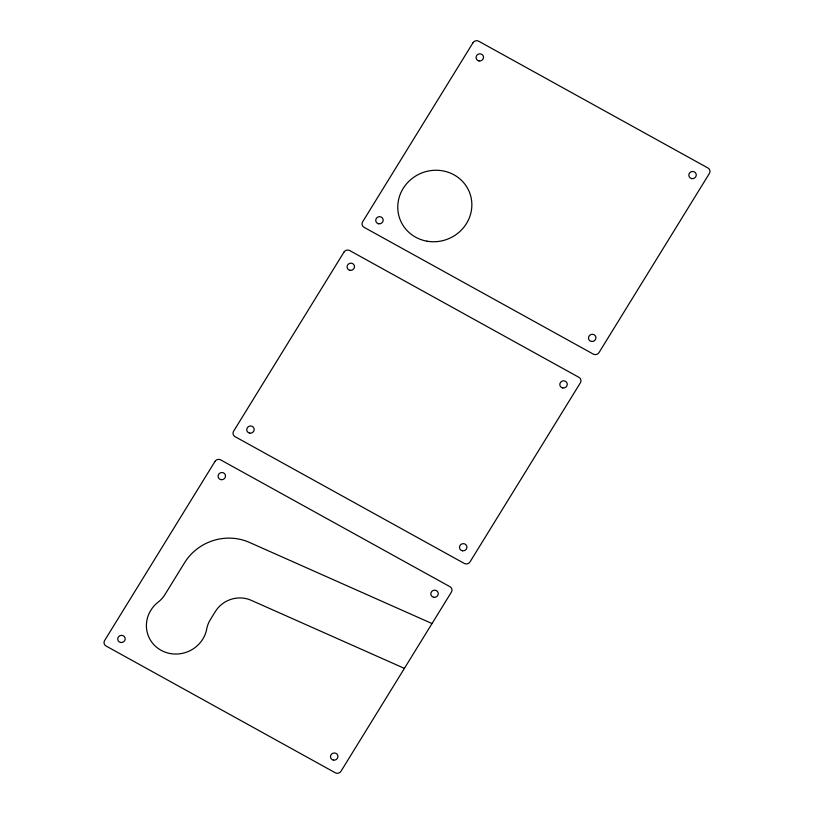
<?xml version="1.0" encoding="UTF-8"?>
<svg xmlns="http://www.w3.org/2000/svg" width="814" height="814" viewBox="0 0 814 814"><rect width="100%" height="100%" fill="white"/><g stroke="black" fill="none" stroke-linecap="round" stroke-linejoin="round"><path stroke-width="1.22" d="M432.031 623.555L249.46 542.429A50.315 47.934 -21.5 0 0 184.564 562.739L164.927 594.607A27.818 26.506 -21.5 0 1 158.201 602.085A30.596 29.151 -21.5 0 0 161.04 650.284A30.596 29.151 -21.5 0 0 206.736 628.927A27.818 26.506 -21.5 0 1 210.307 619.708L215.344 611.548A27.818 26.506 -21.5 0 1 251.221 600.315L404.405 668.386M214.988 461.426L104.619 640.537A4.172 3.978 -21.5 0 0 106.013 645.99L335.317 772.791A4.172 3.978 -21.5 0 0 341.005 771.255L451.373 592.154A4.172 3.978 -21.5 0 0 449.979 586.701L220.686 459.9A4.172 3.978 -21.5 0 0 214.988 461.426M343.986 252.086L233.618 431.196A4.172 3.978 -21.5 0 0 235.012 436.64L464.316 563.441A4.172 3.978 -21.5 0 0 470.014 561.914L580.382 382.804A4.172 3.978 -21.5 0 0 578.988 377.36L349.684 250.559A4.172 3.978 -21.5 0 0 343.986 252.086M472.995 42.745L362.627 221.846A4.172 3.978 -21.5 0 0 364.021 227.299L593.314 354.1A4.172 3.978 -21.5 0 0 599.012 352.574L709.381 173.463A4.172 3.978 -21.5 0 0 707.987 168.01L478.683 41.209A4.172 3.978 -21.5 0 0 472.995 42.745M427.024 241.188A37.281 35.511 -21.5 0 0 470.075 193.925A37.281 35.511 -21.5 0 0 407.346 182.906A37.281 35.511 -21.5 0 0 427.024 241.188M378.673 223.789A3.755 3.582 -21.5 0 0 383.007 219.027A3.755 3.582 -21.5 0 0 376.689 217.918A3.755 3.582 -21.5 0 0 378.673 223.789M591.422 341.432A3.755 3.582 -21.5 0 0 595.767 336.67A3.755 3.582 -21.5 0 0 589.438 335.561A3.755 3.582 -21.5 0 0 591.422 341.432M691.758 178.612A3.755 3.582 -21.5 0 0 696.092 173.85A3.755 3.582 -21.5 0 0 689.773 172.741A3.755 3.582 -21.5 0 0 691.758 178.612M479.008 60.958A3.755 3.582 -21.5 0 0 483.343 56.197A3.755 3.582 -21.5 0 0 477.024 55.087A3.755 3.582 -21.5 0 0 479.008 60.958M350.01 270.309A3.755 3.582 -21.5 0 0 354.344 265.547A3.755 3.582 -21.5 0 0 348.026 264.438A3.755 3.582 -21.5 0 0 350.01 270.309M562.759 387.963A3.755 3.582 -21.5 0 0 567.093 383.201A3.755 3.582 -21.5 0 0 560.775 382.081A3.755 3.582 -21.5 0 0 562.759 387.963M462.423 550.783A3.755 3.582 -21.5 0 0 466.758 546.021A3.755 3.582 -21.5 0 0 460.439 544.912A3.755 3.582 -21.5 0 0 462.423 550.783M249.674 433.129A3.755 3.582 -21.5 0 0 254.009 428.368A3.755 3.582 -21.5 0 0 247.69 427.258A3.755 3.582 -21.5 0 0 249.674 433.129M120.665 642.48A3.755 3.582 -21.5 0 0 125.01 637.718A3.755 3.582 -21.5 0 0 118.691 636.609A3.755 3.582 -21.5 0 0 120.665 642.48M333.425 760.123A3.755 3.582 -21.5 0 0 337.759 755.361A3.755 3.582 -21.5 0 0 331.44 754.252A3.755 3.582 -21.5 0 0 333.425 760.123M433.76 597.303A3.755 3.582 -21.5 0 0 438.095 592.541A3.755 3.582 -21.5 0 0 431.776 591.432A3.755 3.582 -21.5 0 0 433.76 597.303M221.001 479.649A3.755 3.582 -21.5 0 0 225.346 474.888A3.755 3.582 -21.5 0 0 219.027 473.779A3.755 3.582 -21.5 0 0 221.001 479.649"/></g></svg>
